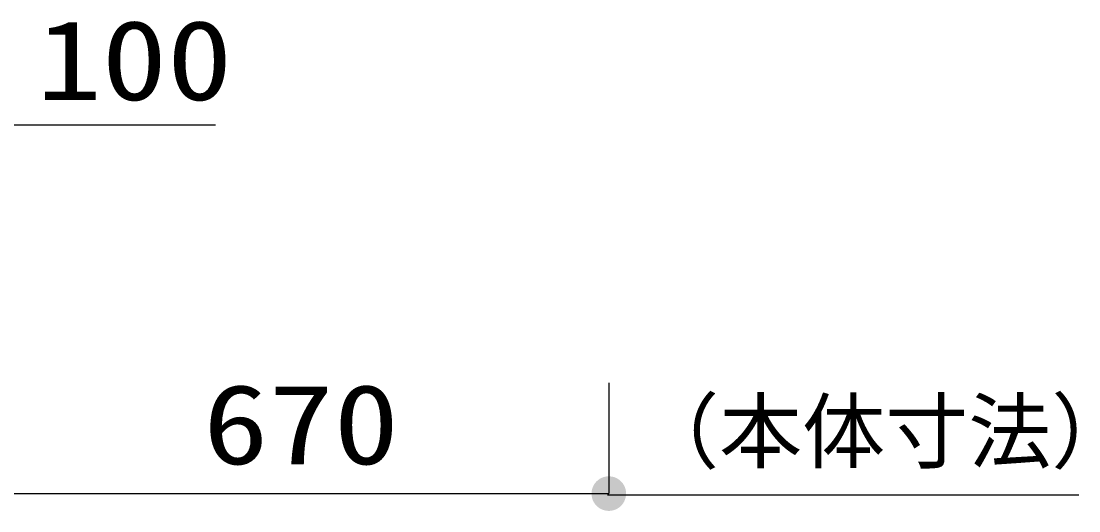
# Model space of a CAD drawing. Units: millimetres, scale not verified. Extents: x -21929 to 8910, y -6308 to 6308.
# Drawn here: x -3615 to -2469, y -788 to -257 of the extents above; entities that cross this region are included whole.
import ezdxf
from ezdxf.enums import TextEntityAlignment as Align

# ---------------------------------------------------------------- set-up
doc = ezdxf.new("R2010")
doc.units = ezdxf.units.MM
doc.header["$LTSCALE"] = 30
doc.layers.add('1-6_00クル-フ-6寸法', color=132, linetype='Continuous', lineweight=25)
doc.styles.add('ＭＳ ゴシック', font='')
doc.styles.get('ＭＳ ゴシック').set_extended_font_data('MS Gothic')

msp = doc.modelspace()

# ---------------------------------------------------------------- linework, layer by layer
at = {"layer": '1-6_00クル-フ-6寸法', "color": 4}
for p, q in [((-3648.7, -369.3), (-3404.71, -369.3)), ((-2978.67, -649.3), (-2978.67, -769.3)), ((-3648.7, -769.3), (-2978.67, -769.3)), ((-2980.17, -770.8), (-2469.31, -770.8))]:
    msp.add_line(p, q, dxfattribs=at)
at = {"layer": '1-6_00クル-フ-6寸法'}
for points in [[(-2978.67, -769.3), (-2993.84, -758.28), (-2992.34, -756.47)], [(-2978.67, -769.3), (-2992.34, -756.47), (-2990.62, -754.85)], [(-2978.67, -769.3), (-2990.62, -754.85), (-2988.72, -753.47)], [(-2978.67, -769.3), (-2988.72, -753.47), (-2986.65, -752.33)], [(-2978.67, -769.3), (-2986.65, -752.33), (-2984.46, -751.47)], [(-2978.67, -769.3), (-2984.46, -751.47), (-2982.18, -750.88)], [(-2978.67, -769.3), (-2982.18, -750.88), (-2979.85, -750.59)], [(-2978.67, -769.3), (-2979.85, -750.59), (-2977.49, -750.59)], [(-2978.67, -769.3), (-2977.49, -750.59), (-2975.16, -750.88)], [(-2978.67, -769.3), (-2975.16, -750.88), (-2972.88, -751.47)], [(-2978.67, -769.3), (-2972.88, -751.47), (-2970.69, -752.33)], [(-2978.67, -769.3), (-2970.69, -752.33), (-2968.62, -753.47)], [(-2978.67, -769.3), (-2968.62, -753.47), (-2966.72, -754.85)], [(-2978.67, -769.3), (-2966.72, -754.85), (-2965, -756.47)], [(-2978.67, -769.3), (-2965, -756.47), (-2963.5, -758.28)], [(-2978.67, -769.3), (-2997.42, -769.3), (-2997.27, -766.95)], [(-2978.67, -769.3), (-2997.27, -766.95), (-2996.83, -764.64)], [(-2978.67, -769.3), (-2996.83, -764.64), (-2996.1, -762.4)], [(-2978.67, -769.3), (-2996.1, -762.4), (-2995.1, -760.27)], [(-2978.67, -769.3), (-2995.1, -760.27), (-2993.84, -758.28)], [(-2978.67, -769.3), (-2963.5, -758.28), (-2962.24, -760.27)], [(-2978.67, -769.3), (-2962.24, -760.27), (-2961.24, -762.4)], [(-2978.67, -769.3), (-2961.24, -762.4), (-2960.51, -764.64)], [(-2978.67, -769.3), (-2960.51, -764.64), (-2960.07, -766.95)], [(-2978.67, -769.3), (-2960.07, -766.95), (-2959.92, -769.3)], [(-2978.67, -769.3), (-2997.27, -771.65), (-2997.42, -769.3)], [(-2978.67, -769.3), (-2996.83, -773.96), (-2997.27, -771.65)], [(-2978.67, -769.3), (-2996.1, -776.2), (-2996.83, -773.96)], [(-2978.67, -769.3), (-2995.1, -778.33), (-2996.1, -776.2)], [(-2978.67, -769.3), (-2993.84, -780.32), (-2995.1, -778.33)], [(-2978.67, -769.3), (-2992.34, -782.14), (-2993.84, -780.32)], [(-2978.67, -769.3), (-2990.62, -783.75), (-2992.34, -782.14)], [(-2978.67, -769.3), (-2988.72, -785.13), (-2990.62, -783.75)], [(-2978.67, -769.3), (-2986.65, -786.27), (-2988.72, -785.13)], [(-2978.67, -769.3), (-2984.46, -787.13), (-2986.65, -786.27)], [(-2978.67, -769.3), (-2982.18, -787.72), (-2984.46, -787.13)], [(-2978.67, -769.3), (-2979.85, -788.01), (-2982.18, -787.72)], [(-2978.67, -769.3), (-2977.49, -788.01), (-2979.85, -788.01)], [(-2978.67, -769.3), (-2975.16, -787.72), (-2977.49, -788.01)], [(-2978.67, -769.3), (-2972.88, -787.13), (-2975.16, -787.72)], [(-2978.67, -769.3), (-2970.69, -786.27), (-2972.88, -787.13)], [(-2978.67, -769.3), (-2968.62, -785.13), (-2970.69, -786.27)], [(-2978.67, -769.3), (-2966.72, -783.75), (-2968.62, -785.13)], [(-2978.67, -769.3), (-2965, -782.14), (-2966.72, -783.75)], [(-2978.67, -769.3), (-2963.5, -780.32), (-2965, -782.14)], [(-2978.67, -769.3), (-2962.24, -778.33), (-2963.5, -780.32)], [(-2978.67, -769.3), (-2961.24, -776.2), (-2962.24, -778.33)], [(-2978.67, -769.3), (-2960.51, -773.96), (-2961.24, -776.2)], [(-2978.67, -769.3), (-2960.07, -771.65), (-2960.51, -773.96)], [(-2978.67, -769.3), (-2959.92, -769.3), (-2960.07, -771.65)]]:
    msp.add_solid(points, dxfattribs=at)

# ---------------------------------------------------------------- texts
at = {"layer": '1-6_00クル-フ-6寸法', "color": 3, "style": 'ＭＳ ゴシック', "width": 1.2}
for s, p in [('100', (-3598.85, -368.65)), ('670', (-3418.25, -763.45))]:
    msp.add_text(s, height=86.66, dxfattribs=at).set_placement(p, align=Align.BOTTOM_LEFT)
at = {"layer": '1-6_00クル-フ-6寸法', "color": 4, "style": 'ＭＳ ゴシック'}
msp.add_text('（本体寸法）', height=65.98, dxfattribs=at).set_placement((-2949.11, -754.61), align=Align.BOTTOM_LEFT)

doc.saveas('drawing.dxf')
